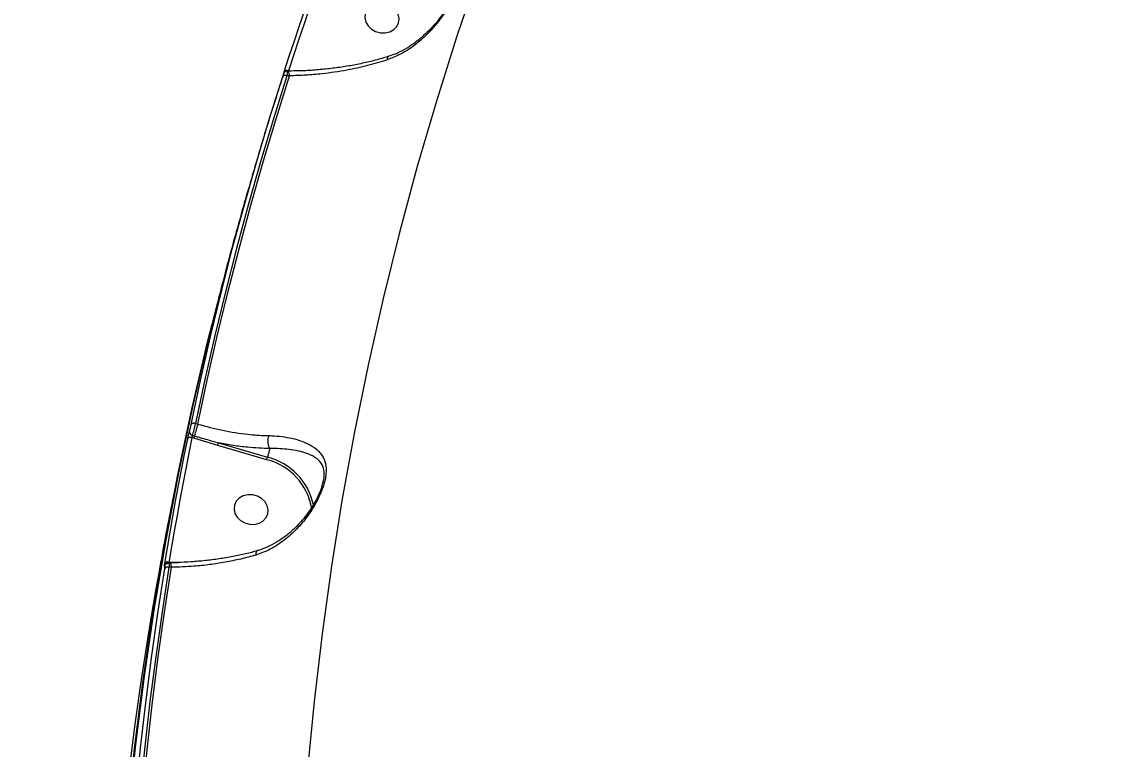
# Model space of a CAD drawing. Header units: millimetres. Extents: x -6901 to 7060, y -7557 to 6158.
# Drawn here: x -1493.4 to -1207.9, y 1017.5 to 1207.3 of the extents above; entities that cross this region are included whole.
import ezdxf

# ---------------------------------------------------------------- set-up
doc = ezdxf.new("R2010")
doc.units = ezdxf.units.MM
for name, color, linetype in [('DIKOM_ОБЪЕКТ', 7, 'Continuous'), ('DIKOM_РАЗМЕР_ЗОНА', 7, 'Continuous'), ('DIKOM_РАЗМЕР_ОБЪЕКТА', 7, 'Continuous')]:
    doc.layers.add(name, color=color, linetype=linetype)
doc.styles.add('style1', font='arial.ttf', dxfattribs={"width": 0.8})
doc.dimstyles.new('1-50', dxfattribs={"dimtxt": 300, "dimasz": 200, "dimexe": 100, "dimexo": 0, "dimgap": 100, "dimtad": 1, "dimtxsty": 'style1', "dimcen": 200, "dimclrd": 7, "dimclre": 7, "dimclrt": 7, "dimadec": 1, "dimazin": 2, "dimtfac": 1, "dimtmove": 0, "dimatfit": 2, "dimfxl": 0, "dimlwd": 25, "dimlwe": 18, "dimarcsym": 0})

# ---------------------------------------------------------------- blocks, each defined once
blk = doc.blocks.new('*D2')
at = {"layer": 'Defpoints', "color": 0, "transparency": 16777216}
for p in [(-1102.73, 4151.17), (-5819.23, -4492.42), (4721.24, -4492.42)]:
    blk.add_point(p, dxfattribs=at)
at = {"layer": 'DIKOM_РАЗМЕР_ОБЪЕКТА', "color": 7, "lineweight": 18, "transparency": 16777216}
for p, q in [((-1102.73, 4151.17), (-5919.23, 4151.17)), ((4721.24, -4492.42), (-5919.23, -4492.42))]:
    blk.add_line(p, q, dxfattribs=at)
at = {"layer": 'DIKOM_РАЗМЕР_ОБЪЕКТА', "color": 7, "lineweight": 25, "transparency": 16777216}
blk.add_line((-5819.23, 3951.17), (-5819.23, -4292.42), dxfattribs=at)
at = {"layer": 'DIKOM_РАЗМЕР_ОБЪЕКТА', "color": 7, "transparency": 16777216}
for points in [[(-5852.56, 3951.17), (-5785.89, 3951.17), (-5819.23, 4151.17)], [(-5852.56, -4292.42), (-5785.89, -4292.42), (-5819.23, -4492.42)]]:
    blk.add_solid(points, dxfattribs=at)
at = {"layer": 'DIKOM_РАЗМЕР_ОБЪЕКТА', "color": 7, "transparency": 16777216, "insert": (-6072.4, -170.63), "char_height": 300, "attachment_point": 5, "rotation": 90, "style": 'style1'}
blk.add_mtext('8650', dxfattribs=at)
blk = doc.blocks.new('*D3')
at = {"layer": 'Defpoints', "color": 0, "transparency": 16777216}
for p in [(-1553.27, 6158.28), (-6450.85, -6312.94), (5659.92, -6312.94)]:
    blk.add_point(p, dxfattribs=at)
at = {"layer": 'DIKOM_РАЗМЕР_ЗОНА', "color": 7, "lineweight": 18, "transparency": 16777216}
for p, q in [((-1553.27, 6158.28), (-6550.85, 6158.28)), ((5659.92, -6312.94), (-6550.85, -6312.94))]:
    blk.add_line(p, q, dxfattribs=at)
at = {"layer": 'DIKOM_РАЗМЕР_ЗОНА', "color": 7, "lineweight": 25, "transparency": 16777216}
blk.add_line((-6450.85, 5958.28), (-6450.85, -6112.94), dxfattribs=at)
at = {"layer": 'DIKOM_РАЗМЕР_ЗОНА', "color": 7, "transparency": 16777216}
for points in [[(-6484.18, 5958.28), (-6417.52, 5958.28), (-6450.85, 6158.28)], [(-6484.18, -6112.94), (-6417.52, -6112.94), (-6450.85, -6312.94)]]:
    blk.add_solid(points, dxfattribs=at)
at = {"layer": 'DIKOM_РАЗМЕР_ЗОНА', "color": 7, "transparency": 16777216, "insert": (-6704.02, -77.33), "char_height": 300, "attachment_point": 5, "rotation": 90, "style": 'style1'}
blk.add_mtext('12500', dxfattribs=at)

msp = doc.modelspace()

# ---------------------------------------------------------------- linework, layer by layer
at = {"layer": 'DIKOM_ОБЪЕКТ', "color": 7, "linetype": 'Continuous', "lineweight": 15}
for p, q in [((-1425.176, 1193.599), (-1425.179, 1193.589)), ((-1423.583, 1193.228), (-1424.275, 1193.23)), ((-1423.893, 1194.46), (-1424.167, 1194.461)), ((-1423.869, 1194.509), (-1423.928, 1194.46)), ((-1447.357, 1113.498), (-1447.8, 1111.582)), ((-1448.122, 1102.53), (-1447.487, 1102.344)), ((-1448.936, 1099.444), (-1448.37, 1099.278)), ((-1448.547, 1098.665), (-1449.037, 1098.809)), ((-1442.3, 1096.802), (-1448.547, 1098.665)), ((-1429.475, 1093.053), (-1442.3, 1096.802)), ((-1442.111, 1097.463), (-1429.285, 1093.714)), ((-1428.729, 1095.948), (-1429.285, 1093.714)), ((-1415.148, 1086.005), (-1414.881, 1086.965)), ((-1454.673, 1066.222), (-1455.097, 1066.223)), ((-1455.026, 1066.271), (-1455.059, 1066.222)), ((-1454.363, 1064.99), (-1455.03, 1064.991)), ((-1455.026, 1066.271), (-1454.891, 1066.271)), ((-1454.891, 1066.271), (-1452.421, 1066.279)), ((-1454.891, 1066.271), (-1454.887, 1066.222)), ((-1454.673, 1066.222), (-1454.662, 1066.22))]:
    msp.add_line(p, q, dxfattribs=at)
at = {"layer": 'DIKOM_ОБЪЕКТ', "color": 7, "linetype": 'Continuous', "lineweight": 15, "flags": 128}
for points in [[(-1424.946, 1194.309), (-1423.634, 1198.325), (-1422.302, 1202.334), (-1420.951, 1206.338), (-1419.581, 1210.335), (-1418.191, 1214.326), (-1416.782, 1218.311), (-1415.354, 1222.29), (-1413.907, 1226.262)], [(-1412.838, 1226.436), (-1414.284, 1222.467), (-1415.711, 1218.491), (-1417.119, 1214.509), (-1418.507, 1210.521), (-1419.877, 1206.527), (-1421.227, 1202.527), (-1422.557, 1198.521), (-1423.869, 1194.509)], [(-1374.215, 1220.424), (-1379.921, 1203.569), (-1385.271, 1186.605), (-1390.263, 1169.538), (-1394.897, 1152.373), (-1399.17, 1135.116), (-1403.08, 1117.772), (-1406.628, 1100.346), (-1409.811, 1082.845), (-1412.629, 1065.274), (-1415.081, 1047.637), (-1417.165, 1029.942), (-1418.882, 1012.194), (-1420.23, 994.398), (-1421.21, 976.559), (-1421.821, 958.685), (-1422.062, 940.78), (-1421.934, 922.849), (-1421.437, 904.9), (-1420.571, 886.937), (-1419.336, 868.966), (-1417.733, 850.994), (-1415.762, 833.024), (-1413.423, 815.065)], [(-1399.05, 1212.098), (-1400.319, 1212.125), (-1401.519, 1211.839), (-1402.551, 1211.265), (-1403.333, 1210.449), (-1403.802, 1209.456), (-1403.919, 1208.368), (-1403.674, 1207.272), (-1403.088, 1206.257), (-1402.209, 1205.406), (-1401.106, 1204.786), (-1399.871, 1204.45), (-1398.602, 1204.423), (-1397.402, 1204.708), (-1396.37, 1205.282), (-1395.588, 1206.099), (-1395.119, 1207.091), (-1395.002, 1208.18), (-1395.247, 1209.276), (-1395.833, 1210.291), (-1396.712, 1211.142), (-1397.815, 1211.761), (-1399.05, 1212.098)], [(-1424.275, 1193.23), (-1427.785, 1182.035), (-1431.145, 1170.796), (-1434.353, 1159.516), (-1437.411, 1148.194), (-1440.317, 1136.833), (-1443.071, 1125.434), (-1445.673, 1113.999), (-1448.122, 1102.53)], [(-1447.487, 1102.344), (-1445.033, 1113.837), (-1442.426, 1125.296), (-1439.666, 1136.718), (-1436.753, 1148.102), (-1433.688, 1159.446), (-1430.471, 1170.75), (-1427.103, 1182.011), (-1423.583, 1193.228)], [(-1424.275, 1193.23), (-1424.459, 1193.276), (-1424.642, 1193.301), (-1424.815, 1193.305), (-1424.973, 1193.288), (-1425.111, 1193.251), (-1425.222, 1193.194), (-1425.304, 1193.12), (-1425.353, 1193.031)], [(-1423.869, 1194.509), (-1424.053, 1194.555), (-1424.236, 1194.581), (-1424.41, 1194.585), (-1424.569, 1194.568), (-1424.706, 1194.53), (-1424.817, 1194.473), (-1424.899, 1194.398), (-1424.946, 1194.309)], [(-1449.219, 1102.256), (-1446.768, 1113.735), (-1444.164, 1125.18), (-1441.408, 1136.588), (-1438.499, 1147.958), (-1435.439, 1159.289), (-1432.228, 1170.579), (-1428.866, 1181.827), (-1425.353, 1193.031)], [(-1442.684, 1132.854), (-1444.71, 1124.718), (-1448.786, 1107.239), (-1452.504, 1089.678), (-1455.864, 1072.041), (-1458.865, 1054.332), (-1461.507, 1036.557), (-1463.787, 1018.721), (-1465.705, 1000.831), (-1467.262, 982.89), (-1468.456, 964.905), (-1469.287, 946.881), (-1469.755, 928.824), (-1469.859, 910.739), (-1469.6, 892.631), (-1468.978, 874.506), (-1467.993, 856.37), (-1466.645, 838.227), (-1464.934, 820.084), (-1462.862, 801.946), (-1460.428, 783.819), (-1457.633, 765.707), (-1454.479, 747.617), (-1450.967, 729.553)], [(-1451.22, 728.536), (-1454.733, 746.6), (-1457.887, 764.69), (-1460.681, 782.802), (-1463.115, 800.929), (-1465.187, 819.067), (-1466.898, 837.21), (-1468.246, 855.353), (-1469.232, 873.489), (-1469.854, 891.614), (-1470.113, 909.722), (-1470.008, 927.807), (-1469.541, 945.864), (-1468.71, 963.888), (-1467.516, 981.873), (-1465.959, 999.814), (-1464.04, 1017.704), (-1461.76, 1035.54), (-1459.119, 1053.315), (-1456.118, 1071.024), (-1452.757, 1088.661), (-1449.039, 1106.222), (-1444.964, 1123.701), (-1443.791, 1128.45)], [(-1448.122, 1102.53), (-1448.31, 1102.561), (-1448.496, 1102.572), (-1448.673, 1102.564), (-1448.834, 1102.536), (-1448.974, 1102.489), (-1449.087, 1102.425), (-1449.17, 1102.346), (-1449.219, 1102.256)], [(-1456.129, 1065.965), (-1455.447, 1070.049), (-1454.746, 1074.129), (-1454.025, 1078.206), (-1453.285, 1082.278), (-1452.526, 1086.347), (-1451.749, 1090.412), (-1450.952, 1094.473), (-1450.136, 1098.53)], [(-1449.037, 1098.809), (-1449.852, 1094.755), (-1450.648, 1090.697), (-1451.426, 1086.636), (-1452.184, 1082.571), (-1452.923, 1078.501), (-1453.643, 1074.428), (-1454.344, 1070.351), (-1455.026, 1066.271)], [(-1449.037, 1098.809), (-1449.226, 1098.839), (-1449.412, 1098.851), (-1449.59, 1098.842), (-1449.751, 1098.813), (-1449.892, 1098.765), (-1450.005, 1098.7), (-1450.087, 1098.621), (-1450.136, 1098.53)], [(-1433.184, 1083.867), (-1434.453, 1083.894), (-1435.652, 1083.609), (-1436.685, 1083.034), (-1437.467, 1082.218), (-1437.936, 1081.225), (-1438.052, 1080.137), (-1437.808, 1079.041), (-1437.222, 1078.026), (-1436.343, 1077.175), (-1435.24, 1076.556), (-1434.004, 1076.219), (-1432.736, 1076.192), (-1431.536, 1076.477), (-1430.504, 1077.051), (-1429.721, 1077.868), (-1429.253, 1078.86), (-1429.136, 1079.949), (-1429.381, 1081.045), (-1429.966, 1082.06), (-1430.846, 1082.911), (-1431.949, 1083.53), (-1433.184, 1083.867)], [(-1455.03, 1064.991), (-1456.835, 1053.336), (-1458.484, 1041.653), (-1459.977, 1029.945), (-1461.315, 1018.213), (-1462.496, 1006.458), (-1463.522, 994.682), (-1464.39, 982.886), (-1465.103, 971.072)], [(-1464.455, 970.883), (-1463.743, 982.72), (-1462.873, 994.54), (-1461.847, 1006.34), (-1460.663, 1018.118), (-1459.323, 1029.874), (-1457.826, 1041.606), (-1456.172, 1053.311), (-1454.363, 1064.99)], [(-1456.088, 1065.49), (-1456.093, 1065.477), (-1456.134, 1065.326)], [(-1466.214, 970.689), (-1465.501, 982.513), (-1464.632, 994.319), (-1463.606, 1006.104), (-1462.423, 1017.869), (-1461.085, 1029.611), (-1459.59, 1041.329), (-1457.939, 1053.022), (-1456.133, 1064.687)], [(-1457.6, 1064.018), (-1457.7, 1063.459), (-1458.421, 1059.383), (-1459.122, 1055.302), (-1459.805, 1051.219)], [(-1460.442, 1047.397), (-1462.248, 1035.732), (-1463.899, 1024.04), (-1465.393, 1012.322), (-1466.732, 1000.58), (-1467.914, 988.815), (-1468.94, 977.029), (-1469.81, 965.224), (-1470.523, 953.4)]]:
    msp.add_lwpolyline(points, dxfattribs=at)
at = {"layer": 'DIKOM_ОБЪЕКТ', "color": 7, "linetype": 'Continuous', "lineweight": 15}
for centre, radius, start, end in [((-1425.537, 1193.4), 1.961, 354.99505, 32.7287), ((-1366.972, 1077.476), 84.268, 162.83645, 165.00573), ((-1448.756, 1100.352), 0.926, 177.40116, 258.78457), ((-1464.643, 1103.637), 16.846, 342.83495, 345.00517), ((-1456.94, 1101.345), 15.329, 342.75931, 345.32943), ((-1444.06, 1097.58), 15.272, 342.75449, 345.33425), ((-1433.391, 1077.803), 16.432, 12.41232, 75.53237), ((-1433.336, 1077.784), 15.749, 9.40181, 75.80544), ((-1455.37, 1064.071), 0.981, 69.76664, 141.12807), ((-1455.367, 1065.359), 0.974, 69.48008, 141.48993), ((-1456.371, 1065.153), 2.014, 355.34419, 31.98795)]:
    msp.add_arc(centre, radius, start, end, dxfattribs=at)
for points, knots in [([(-1394.788, 1227.086), (-1393.967, 1227.022), (-1392.309, 1226.892), (-1389.672, 1226.424), (-1386.96, 1225.68), (-1384.42, 1224.601), (-1382.371, 1223.29), (-1380.975, 1221.848), (-1380.137, 1220.236), (-1379.796, 1218.408), (-1380.026, 1216.409), (-1380.624, 1214.484), (-1381.285, 1212.903), (-1382.147, 1211.237), (-1383.37, 1209.229), (-1385.021, 1206.955), (-1387.465, 1204.166), (-1390.611, 1201.339), (-1394.3, 1198.865), (-1396.933, 1197.831), (-1398.123, 1197.363)], [0, 0, 0, 0, 0.0446302, 0.0901842, 0.157888, 0.2276908, 0.2976103, 0.3691172, 0.4242588, 0.4808151, 0.5408147, 0.5708601, 0.6019604, 0.6340837, 0.6670385, 0.7192632, 0.7727751, 0.8517181, 0.9329868, 1, 1, 1, 1]), ([(-1380.861, 1214.756), (-1380.953, 1214.46), (-1381.156, 1213.809), (-1381.668, 1212.638), (-1382.36, 1211.313), (-1383.235, 1209.879), (-1384.314, 1208.336), (-1385.635, 1206.685), (-1387.226, 1204.956), (-1389.105, 1203.204), (-1391.241, 1201.534), (-1393.572, 1200.07), (-1395.754, 1198.968), (-1397.182, 1198.508), (-1397.759, 1198.321)], [0, 0, 0, 0, 0.0474076, 0.1044575, 0.1652899, 0.230089, 0.3027999, 0.3858627, 0.4786944, 0.5818778, 0.694816, 0.8092213, 0.9228183, 1, 1, 1, 1]), ([(-1397.766, 1198.303), (-1398.192, 1198.164), (-1399.687, 1197.677), (-1402.403, 1196.972), (-1405.894, 1196.19), (-1409.513, 1195.55), (-1413.222, 1195.048), (-1416.991, 1194.698), (-1420.563, 1194.496), (-1422.854, 1194.487), (-1423.888, 1194.483)], [0, 0, 0, 0, 0.0539519, 0.1888339, 0.3252505, 0.4631716, 0.6024406, 0.7428029, 0.883917, 1, 1, 1, 1]), ([(-1398.123, 1197.363), (-1399.8, 1196.85), (-1403.183, 1195.815), (-1408.901, 1194.587), (-1414.333, 1193.791), (-1419.36, 1193.349), (-1422.171, 1193.269), (-1423.583, 1193.228)], [0, 0, 0, 0, 0.2106479, 0.4247495, 0.6762126, 0.8373994, 1, 1, 1, 1]), ([(-1397.739, 1198.257), (-1397.773, 1198.256), (-1397.908, 1198.25), (-1398.047, 1197.976), (-1398.115, 1197.622), (-1398.122, 1197.399), (-1398.123, 1197.363)], [0, 0, 0, 0, 0.1386171, 0.5565227, 0.9287722, 1, 1, 1, 1]), ([(-1425.137, 1193.616), (-1425.68, 1191.963), (-1428.072, 1184.695), (-1432.01, 1171.719), (-1436.916, 1154.685), (-1440.452, 1141.722), (-1442.264, 1134.417), (-1442.654, 1132.846)], [0, 0, 0, 0, 0.0825275, 0.3628163, 0.6430497, 0.9232399, 1, 1, 1, 1]), ([(-1425.353, 1193.031), (-1425.307, 1193.173), (-1425.216, 1193.458), (-1425.136, 1193.713), (-1425.107, 1193.808), (-1425.138, 1193.716), (-1425.153, 1193.67)], [0, 0, 0, 0, 0.2566323, 0.5136402, 0.761206, 1, 1, 1, 1]), ([(-1425.153, 1193.67), (-1425.16, 1193.649), (-1425.17, 1193.619), (-1425.193, 1193.548), (-1425.172, 1193.612), (-1425.168, 1193.624), (-1425.138, 1193.719), (-1425.116, 1193.787)], [0, 0, 0, 0, 0.2570728, 0.3509928, 0.5826115, 0.7013707, 1, 1, 1, 1]), ([(-1424.167, 1194.447), (-1424.233, 1194.449), (-1424.389, 1194.453), (-1424.61, 1194.368), (-1424.803, 1194.243), (-1424.938, 1194.106), (-1425.025, 1193.982), (-1425.073, 1193.89), (-1425.096, 1193.835), (-1425.105, 1193.811), (-1425.111, 1193.794), (-1425.119, 1193.772), (-1425.127, 1193.747), (-1425.147, 1193.688), (-1425.158, 1193.653)], [0, 0, 0, 0, 0.1142452, 0.2728416, 0.4067573, 0.5186898, 0.6082075, 0.6728812, 0.7014137, 0.719584, 0.7391141, 0.7725997, 0.8656284, 1, 1, 1, 1]), ([(-1425.116, 1193.787), (-1425.103, 1193.826), (-1425.059, 1193.963), (-1424.993, 1194.165), (-1424.946, 1194.309)], [0, 0, 0, 0, 0.2879833, 1, 1, 1, 1]), ([(-1424.167, 1194.452), (-1424.155, 1194.428), (-1424.131, 1194.379), (-1424.169, 1193.939), (-1424.24, 1193.465), (-1424.275, 1193.23)], [0, 0, 0, 0, 0.3150966, 0.6594645, 1, 1, 1, 1]), ([(-1444.856, 1124.03), (-1445.166, 1122.809), (-1445.822, 1120.232), (-1446.408, 1117.638), (-1446.717, 1116.273)], [0, 0, 0, 0, 0.4735874, 1, 1, 1, 1]), ([(-1447.956, 1110.905), (-1448.564, 1108.305), (-1450.515, 1099.952), (-1453.462, 1085.77), (-1456.057, 1072.736), (-1457.319, 1065.461), (-1457.572, 1064.008)], [0, 0, 0, 0, 0.1673465, 0.5374549, 0.9075674, 1, 1, 1, 1]), ([(-1449.68, 1100.394), (-1449.646, 1100.512), (-1449.578, 1100.748), (-1449.455, 1101.221), (-1449.336, 1101.717), (-1449.259, 1102.064), (-1449.225, 1102.231), (-1449.219, 1102.256)], [0, 0, 0, 0, 0.2393755, 0.4786805, 0.7179047, 0.9577282, 1, 1, 1, 1]), ([(-1448.122, 1102.53), (-1448.132, 1102.488), (-1448.2, 1102.214), (-1448.345, 1101.641), (-1448.559, 1100.821), (-1448.77, 1100.035), (-1448.88, 1099.641), (-1448.936, 1099.444)], [0, 0, 0, 0, 0.0422452, 0.281978, 0.5212721, 0.7606182, 1, 1, 1, 1]), ([(-1447.487, 1102.344), (-1445.335, 1101.763), (-1440.97, 1100.584), (-1434.991, 1099.688), (-1431.009, 1099.4), (-1429.221, 1099.36), (-1428.952, 1099.354)], [0, 0, 0, 0, 0.3434995, 0.6969387, 0.9545294, 1, 1, 1, 1]), ([(-1450.136, 1098.53), (-1450.131, 1098.555), (-1450.096, 1098.722), (-1450.021, 1099.069), (-1449.903, 1099.565), (-1449.783, 1100.039), (-1449.714, 1100.275), (-1449.68, 1100.394)], [0, 0, 0, 0, 0.0426353, 0.2824489, 0.5216099, 0.7607385, 1, 1, 1, 1]), ([(-1448.936, 1099.444), (-1448.948, 1099.405), (-1448.974, 1099.327), (-1449.006, 1099.166), (-1449.028, 1098.996), (-1449.036, 1098.876), (-1449.037, 1098.817), (-1449.037, 1098.809)], [0, 0, 0, 0, 0.2368548, 0.4742492, 0.7137182, 0.9565929, 1, 1, 1, 1]), ([(-1448.37, 1099.278), (-1448.051, 1099.185), (-1446.451, 1098.717), (-1444.369, 1098.099), (-1442.599, 1097.6), (-1442.111, 1097.463)], [0, 0, 0, 0, 0.1533126, 0.766584, 1, 1, 1, 1]), ([(-1428.952, 1099.354), (-1428.707, 1099.347), (-1427.509, 1099.311), (-1425.449, 1099.12), (-1422.798, 1098.644), (-1420.304, 1097.911), (-1417.919, 1096.834), (-1415.876, 1095.35), (-1414.491, 1093.411), (-1413.997, 1091.31), (-1414.032, 1089.444), (-1414.274, 1087.888), (-1414.731, 1086.204), (-1415.438, 1084.3), (-1416.437, 1082.195), (-1418.018, 1079.49), (-1420.244, 1076.47), (-1423.238, 1073.362), (-1426.687, 1070.709), (-1429.799, 1069.037), (-1431.761, 1068.387), (-1432.346, 1068.193)], [0, 0, 0, 0, 0.0134543, 0.0657646, 0.1192348, 0.1826304, 0.2473563, 0.3250317, 0.4053496, 0.467845, 0.498559, 0.5302978, 0.5609716, 0.5926244, 0.6340456, 0.6764912, 0.7471729, 0.8197564, 0.8928422, 0.9680649, 1, 1, 1, 1]), ([(-1428.729, 1095.952), (-1428.816, 1096.138), (-1428.99, 1096.51), (-1429.129, 1097.296), (-1429.158, 1098.143), (-1429.083, 1098.802), (-1428.998, 1099.188), (-1428.963, 1099.315), (-1428.952, 1099.354)], [0, 0, 0, 0, 0.2204932, 0.4409757, 0.6614603, 0.8819512, 0.9635581, 1, 1, 1, 1]), ([(-1428.729, 1095.948), (-1430.653, 1096.025), (-1433.784, 1096.15), (-1438.298, 1096.735), (-1440.836, 1097.219), (-1442.111, 1097.463)], [0, 0, 0, 0, 0.4427015, 0.7201663, 1, 1, 1, 1]), ([(-1414.881, 1086.965), (-1414.844, 1087.093), (-1414.581, 1088.009), (-1414.518, 1088.986), (-1414.585, 1090.492), (-1415.053, 1091.997), (-1416.396, 1093.445), (-1418.33, 1094.48), (-1420.607, 1095.197), (-1422.938, 1095.646), (-1425.442, 1095.902), (-1427.353, 1095.98), (-1428.507, 1095.952), (-1428.729, 1095.952), (-1428.729, 1095.952)], [0, 0, 0, 0, 0.0139988, 0.100406, 0.1216629, 0.2332207, 0.3780726, 0.5285701, 0.6498296, 0.7731605, 0.8730431, 0.974714, 0.9999389, 1, 1, 1, 1]), ([(-1428.729, 1095.952), (-1428.729, 1095.951), (-1428.728, 1095.95), (-1428.729, 1095.948), (-1428.729, 1095.948)], [0, 0, 0, 0, 0.6989209, 1, 1, 1, 1]), ([(-1415.156, 1086.03), (-1415.226, 1085.808), (-1415.446, 1085.111), (-1415.992, 1083.84), (-1416.801, 1082.22), (-1417.837, 1080.474), (-1419.123, 1078.637), (-1420.686, 1076.725), (-1422.537, 1074.825), (-1424.646, 1073.037), (-1426.924, 1071.478), (-1429.331, 1070.27), (-1431.042, 1069.559), (-1431.961, 1069.353), (-1432.044, 1069.334)], [0, 0, 0, 0, 0.0300109, 0.0937919, 0.1654707, 0.2453522, 0.3330766, 0.4317318, 0.5409138, 0.6541746, 0.7701539, 0.8809347, 0.9892141, 1, 1, 1, 1]), ([(-1432.025, 1069.284), (-1433, 1069.019), (-1435.073, 1068.454), (-1438.39, 1067.753), (-1441.922, 1067.15), (-1445.539, 1066.693), (-1449.201, 1066.392), (-1452.257, 1066.244), (-1454.067, 1066.257), (-1454.663, 1066.262)], [0, 0, 0, 0, 0.1371939, 0.2916334, 0.4476508, 0.6049889, 0.7632844, 0.9220911, 1, 1, 1, 1]), ([(-1432.346, 1068.193), (-1433.65, 1067.833), (-1436.271, 1067.107), (-1440.327, 1066.278), (-1444.417, 1065.646), (-1449.095, 1065.142), (-1452.411, 1065.046), (-1454.363, 1064.99)], [0, 0, 0, 0, 0.187286, 0.3765508, 0.5570066, 0.7391961, 1, 1, 1, 1]), ([(-1432.023, 1069.241), (-1432.05, 1069.24), (-1432.168, 1069.238), (-1432.293, 1068.959), (-1432.347, 1068.583), (-1432.349, 1068.302), (-1432.347, 1068.231), (-1432.346, 1068.193)], [0, 0, 0, 0, 0.1134692, 0.4960254, 0.8785725, 0.9356288, 1, 1, 1, 1]), ([(-1456.134, 1065.326), (-1456.137, 1065.319), (-1456.162, 1065.254), (-1456.199, 1065.198), (-1456.215, 1065.293), (-1456.194, 1065.549), (-1456.151, 1065.827), (-1456.129, 1065.965)], [0, 0, 0, 0, 0.0278348, 0.2650206, 0.5077101, 0.7539534, 1, 1, 1, 1]), ([(-1456.133, 1064.687), (-1456.112, 1064.825), (-1456.07, 1065.102), (-1456.051, 1065.359), (-1456.068, 1065.454), (-1456.106, 1065.398), (-1456.131, 1065.333), (-1456.134, 1065.326)], [0, 0, 0, 0, 0.2457871, 0.4917796, 0.7342746, 0.9715416, 1, 1, 1, 1]), ([(-1455.097, 1066.206), (-1455.171, 1066.208), (-1455.342, 1066.213), (-1455.58, 1066.112), (-1455.783, 1065.968), (-1455.921, 1065.811), (-1456.011, 1065.665), (-1456.067, 1065.547), (-1456.093, 1065.473), (-1456.105, 1065.437)], [0, 0, 0, 0, 0.1413563, 0.3277051, 0.4872646, 0.6269707, 0.7500051, 0.8802873, 1, 1, 1, 1]), ([(-1456.088, 1065.491), (-1456.088, 1065.488), (-1456.092, 1065.479), (-1456.085, 1065.498), (-1456.059, 1065.548), (-1455.988, 1065.661), (-1455.834, 1065.826), (-1455.575, 1065.97), (-1455.347, 1066.043), (-1455.223, 1066.022), (-1455.213, 1066.02)], [0, 0, 0, 0, 0.0258548, 0.117382, 0.2001884, 0.3004279, 0.4903972, 0.7174708, 0.9763165, 1, 1, 1, 1]), ([(-1455.098, 1066.218), (-1455.096, 1066.219), (-1455.061, 1066.267), (-1455.024, 1066.091), (-1454.996, 1065.69), (-1455.019, 1065.224), (-1455.03, 1064.991)], [0, 0, 0, 0, 0.0116018, 0.3394145, 0.6704641, 1, 1, 1, 1]), ([(-1459.805, 1051.219), (-1459.81, 1051.185), (-1459.84, 1051.006), (-1459.9, 1050.643), (-1459.984, 1050.141), (-1460.065, 1049.665), (-1460.106, 1049.427), (-1460.126, 1049.308)], [0, 0, 0, 0, 0.0557633, 0.2968141, 0.5326508, 0.7662497, 1, 1, 1, 1]), ([(-1460.126, 1049.308), (-1460.146, 1049.189), (-1460.187, 1048.95), (-1460.266, 1048.474), (-1460.349, 1047.972), (-1460.408, 1047.609), (-1460.437, 1047.431), (-1460.442, 1047.397)], [0, 0, 0, 0, 0.2340507, 0.4679416, 0.7039449, 0.9448664, 1, 1, 1, 1])]:
    msp.add_open_spline(points, degree=3, knots=knots, dxfattribs=at)

# ---------------------------------------------------------------- dimensions: what is measured, and where the dimension line sits
at = {"layer": 'DIKOM_РАЗМЕР_ЗОНА'}
dim = msp.add_linear_dim(base=(-6450.85, -6312.937), p1=(-1553.272, 6158.285), p2=(5659.925, -6312.937), angle=90, text='12500', dimstyle='1-50', dxfattribs=at)
dim.commit()
dim.dimension.update_dxf_attribs({"geometry": '*D3', "text_midpoint": (-6450.85, -77.326), "dimtype": 160})
at = {"layer": 'DIKOM_РАЗМЕР_ОБЪЕКТА'}
dim = msp.add_linear_dim(base=(-5819.225, -4492.425), p1=(-1102.732, 4151.169), p2=(4721.24, -4492.425), angle=90, text='8650', dimstyle='1-50', dxfattribs=at)
dim.commit()
dim.dimension.update_dxf_attribs({"geometry": '*D2', "text_midpoint": (-5819.225, -170.628), "dimtype": 160})

doc.saveas('drawing.dxf')
